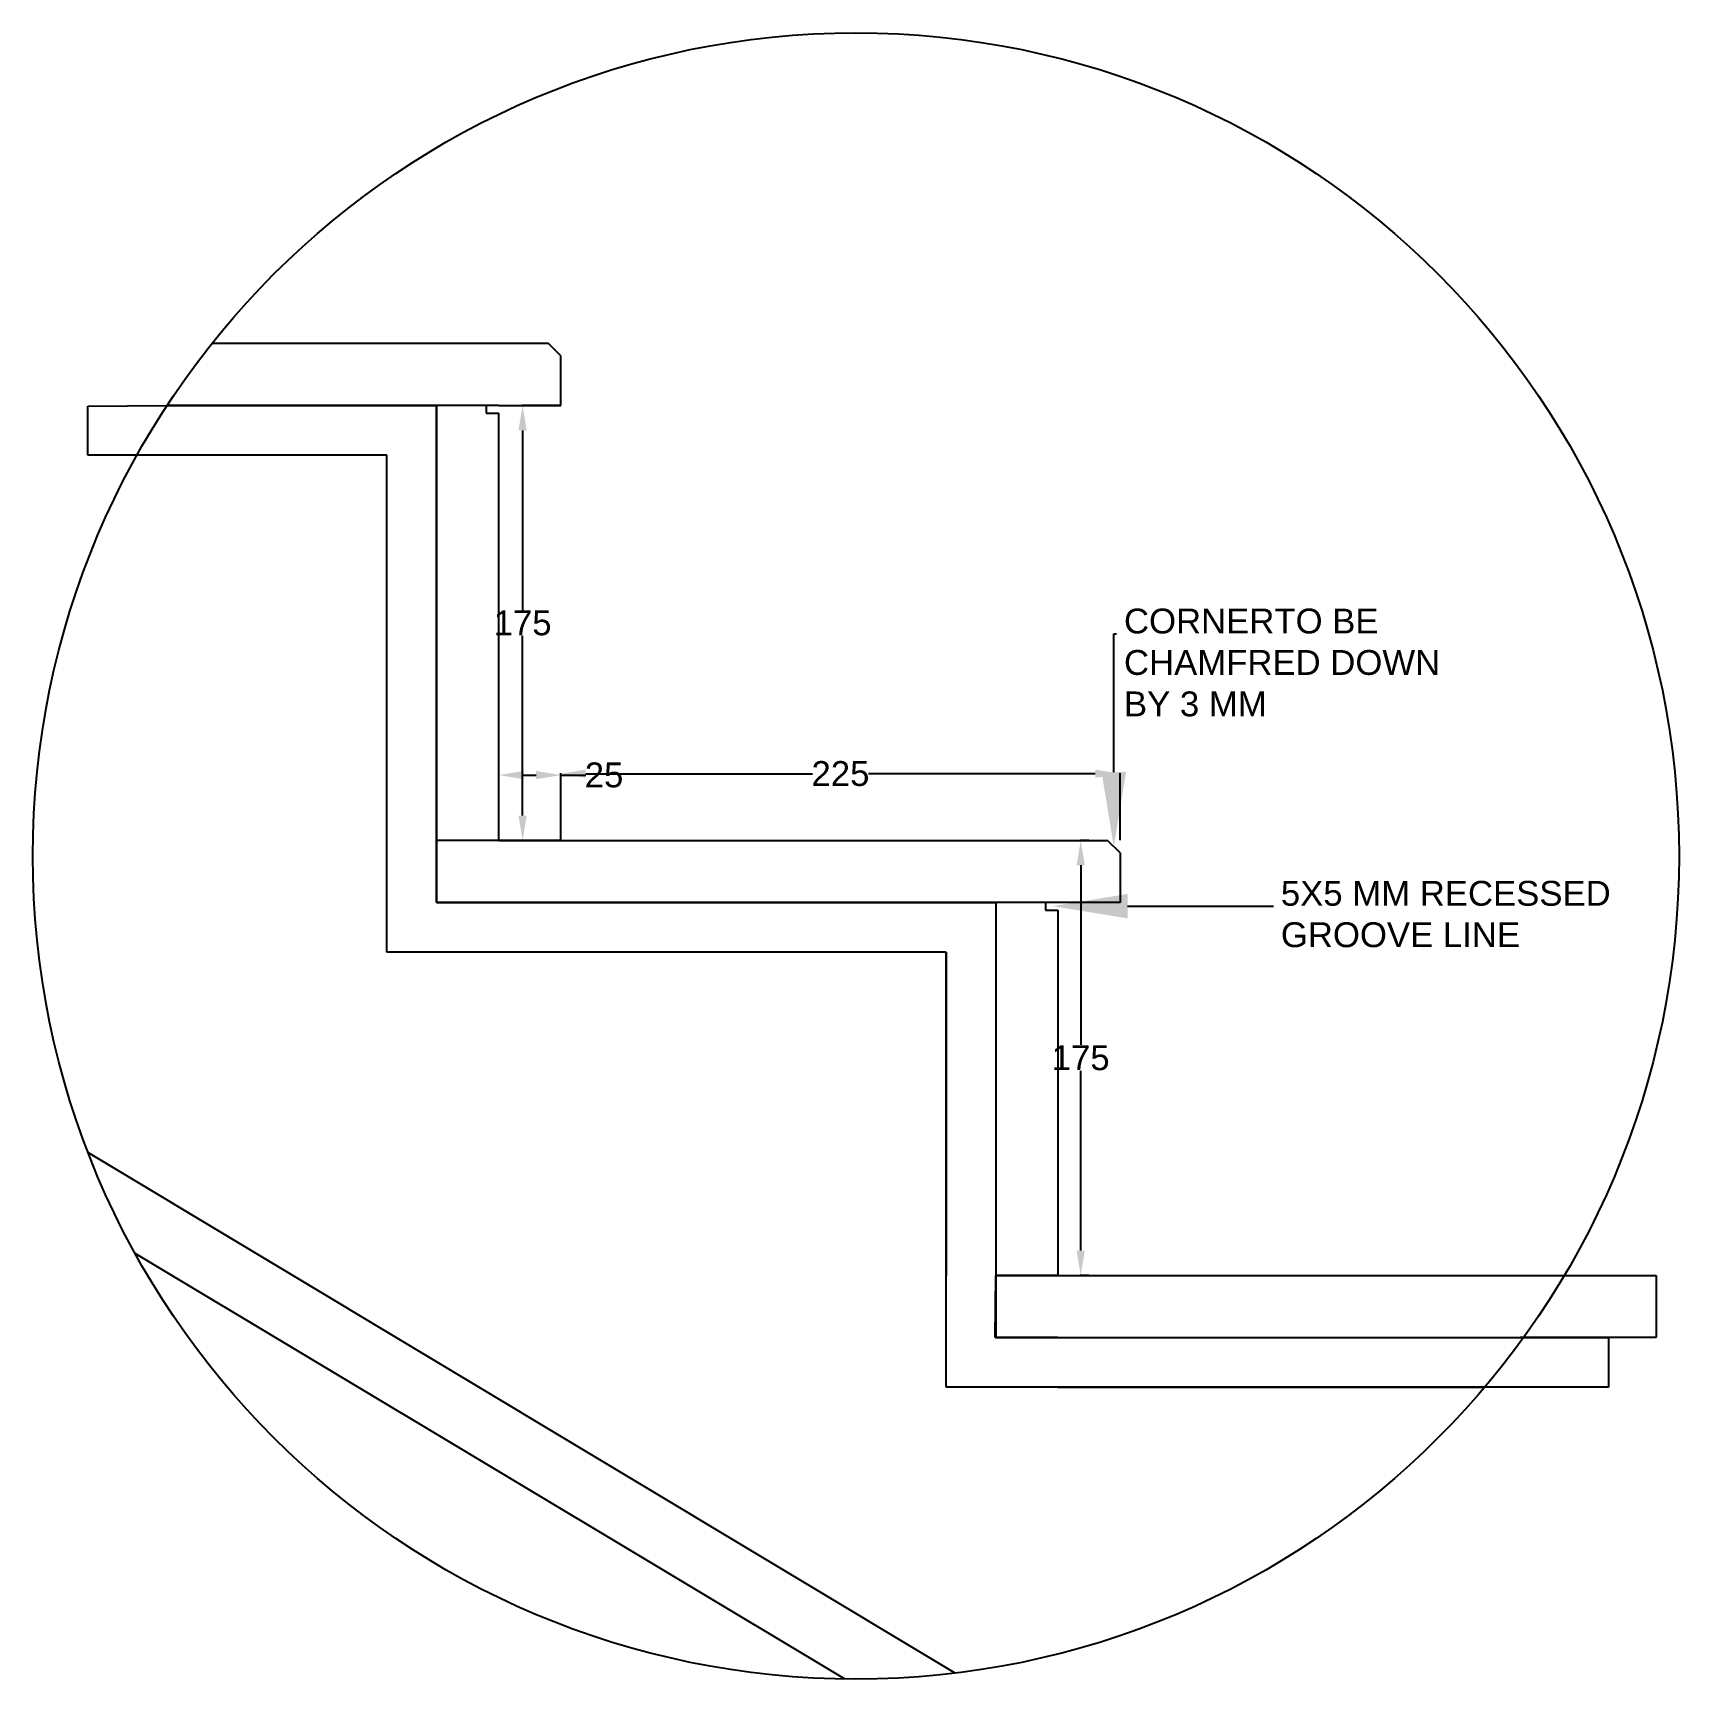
# Model space of a CAD drawing. Header units: millimetres. Extents: x 133 to 3109, y -327 to 1004.
# Drawn here: x 133 to 796, y -327 to 335 of the extents above.
import ezdxf
from ezdxf import colors
from ezdxf.entities.mleader import LeaderData, LeaderLine
from ezdxf.math import Vec2, Vec3

# ---------------------------------------------------------------- set-up
doc = ezdxf.new("R2010")
doc.units = ezdxf.units.MM
doc.header["$MEASUREMENT"] = 0
doc.styles.get("Standard").update_dxf_attribs({"font": 'arial.ttf'})
doc.dimstyles.get("Standard").update_dxf_attribs({"dimtxt": 10, "dimasz": 10, "dimexe": 0.18, "dimexo": 0.0625, "dimgap": 0.09, "dimtad": 0, "dimtih": 1, "dimtoh": 1, "dimdec": 0, "dimzin": 0, "dimdsep": 46, "dimtxsty": 'Standard', "dimcen": 0.09, "dimadec": 0, "dimazin": 0, "dimtfac": 1, "dimtdec": 0, "dimtofl": 0, "dimtmove": 0, "dimatfit": 3, "dimfxl": 1, "dimtolj": 1, "dimtzin": 0, "dimarcsym": 0})

# ---------------------------------------------------------------- blocks, each defined once
blk = doc.blocks.new('*D10')
at = {"color": 0, "lineweight": -2, "transparency": 16777216}
for p, q in [((320.55, 10.6), (320.55, 37.03)), ((330.55, 36.85), (335.55, 36.85)), ((345.55, 10.6), (345.55, 37.03)), ((345.55, 36.85), (355.55, 36.85))]:
    blk.add_line(p, q, dxfattribs=at)
at = {"color": 0, "transparency": 16777216}
for points in [[(330.55, 38.52), (330.55, 35.18), (320.55, 36.85)], [(335.55, 38.52), (335.55, 35.18), (345.55, 36.85)]]:
    blk.add_solid(points, dxfattribs=at)
at = {"layer": 'Defpoints', "color": 0, "transparency": 16777216}
for p in [(345.55, 36.85), (320.55, 10.54), (345.55, 10.54)]:
    blk.add_point(p, dxfattribs=at)
at = {"color": 0, "transparency": 16777216, "insert": (362.92, 36.85), "char_height": 10, "attachment_point": 5}
blk.add_mtext('\\A1;25', dxfattribs=at)
blk = doc.blocks.new('*D11')
at = {"color": 0, "lineweight": -2, "transparency": 16777216}
for p, q in [((345.55, 10.6), (345.55, 37.58)), ((355.55, 37.4), (446.79, 37.4)), ((560.55, 37.4), (469.31, 37.4)), ((570.55, 10.6), (570.55, 37.58))]:
    blk.add_line(p, q, dxfattribs=at)
at = {"color": 0, "transparency": 16777216}
for points in [[(355.55, 39.06), (355.55, 35.73), (345.55, 37.4)], [(560.55, 39.06), (560.55, 35.73), (570.55, 37.4)]]:
    blk.add_solid(points, dxfattribs=at)
at = {"layer": 'Defpoints', "color": 0, "transparency": 16777216}
for p in [(570.55, 37.4), (345.55, 10.54), (570.55, 10.54)]:
    blk.add_point(p, dxfattribs=at)
at = {"color": 0, "transparency": 16777216, "insert": (458.05, 37.4), "char_height": 10, "attachment_point": 5}
blk.add_mtext('\\A1;225', dxfattribs=at)
blk = doc.blocks.new('*D12')
at = {"color": 0, "lineweight": -2, "transparency": 16777216}
for p, q in [((345.49, 185.54), (329.97, 185.54)), ((330.15, 175.54), (330.15, 103.24)), ((330.15, 20.54), (330.15, 92.84)), ((345.49, 10.54), (329.97, 10.54))]:
    blk.add_line(p, q, dxfattribs=at)
at = {"color": 0, "transparency": 16777216}
for points in [[(328.49, 175.54), (331.82, 175.54), (330.15, 185.54)], [(328.49, 20.54), (331.82, 20.54), (330.15, 10.54)]]:
    blk.add_solid(points, dxfattribs=at)
at = {"layer": 'Defpoints', "color": 0, "transparency": 16777216}
for p in [(345.55, 185.54), (330.15, 10.54), (345.55, 10.54)]:
    blk.add_point(p, dxfattribs=at)
at = {"color": 0, "transparency": 16777216, "insert": (330.15, 98.04), "char_height": 10, "attachment_point": 5}
blk.add_mtext('\\A1;175', dxfattribs=at)
blk = doc.blocks.new('*D13')
at = {"color": 0, "lineweight": -2, "transparency": 16777216}
for p, q in [((557.99, 10.54), (554.54, 10.54)), ((554.72, 0.54), (554.72, -71.76)), ((554.72, -154.46), (554.72, -82.16)), ((557.99, -164.46), (554.54, -164.46))]:
    blk.add_line(p, q, dxfattribs=at)
at = {"color": 0, "transparency": 16777216}
for points in [[(553.05, 0.54), (556.39, 0.54), (554.72, 10.54)], [(553.05, -154.46), (556.39, -154.46), (554.72, -164.46)]]:
    blk.add_solid(points, dxfattribs=at)
at = {"layer": 'Defpoints', "color": 0, "transparency": 16777216}
for p in [(558.05, 10.54), (554.72, -164.46), (558.05, -164.46)]:
    blk.add_point(p, dxfattribs=at)
at = {"color": 0, "transparency": 16777216, "insert": (554.72, -76.96), "char_height": 10, "attachment_point": 5}
blk.add_mtext('\\A1;175', dxfattribs=at)

msp = doc.modelspace()

# ---------------------------------------------------------------- linework, layer by layer
for p, q in [((340.55, 210.54), (205.16, 210.54)), ((345.55, 205.54), (340.55, 210.54)), ((345.55, 185.54), (345.55, 205.54)), ((155.2, 185.34), (187.1, 185.54)), ((320.55, 185.54), (187.1, 185.54)), ((187.1, 185.54), (295.55, 185.54)), ((295.55, 10.54), (295.55, 185.54)), ((295.55, 185.54), (295.55, -14.46)), ((320.55, 185.54), (315.55, 185.54)), ((315.55, 185.54), (315.55, 182.54)), ((320.55, 185.54), (345.55, 185.54)), ((155.2, 165.54), (155.2, 185.34)), ((315.55, 182.54), (320.55, 182.54)), ((320.55, 10.54), (320.55, 182.54)), ((275.55, 165.54), (155.2, 165.54)), ((275.55, 165.54), (175.01, 165.54)), ((275.55, 10.54), (275.55, 165.54)), ((275.55, -34.46), (275.55, 165.54)), ((275.55, -34.46), (275.55, 10.54)), ((295.55, -14.46), (295.55, 10.54)), ((320.55, 10.54), (295.55, 10.54)), ((345.55, 10.54), (320.55, 10.54)), ((320.55, 10.54), (345.55, 10.54)), ((345.55, 10.54), (565.55, 10.54)), ((570.55, 5.54), (565.55, 10.54)), ((570.55, 5.54), (570.55, -14.46)), ((345.55, -14.46), (295.55, -14.46)), ((295.55, -14.46), (520.55, -14.46)), ((570.55, -14.46), (345.55, -14.46)), ((520.55, -14.46), (520.55, -164.46)), ((520.55, -14.46), (520.55, -189.46)), ((545.55, -14.46), (540.55, -14.46)), ((540.55, -14.46), (540.55, -17.46)), ((540.55, -17.46), (545.55, -17.46)), ((570.55, -14.46), (545.55, -14.46)), ((545.55, -17.46), (545.55, -164.46)), ((545.55, -17.46), (545.55, -34.46)), ((500.55, -34.46), (275.55, -34.46)), ((500.55, -34.46), (275.55, -34.46)), ((500.55, -34.46), (500.55, -164.46)), ((500.55, -209.46), (500.55, -34.46)), ((504.23, -324.5), (155.4, -115.19)), ((459.61, -326.88), (174.3, -155.68)), ((500.55, -209.46), (500.55, -164.46)), ((520.26, -189.46), (520.55, -164.46)), ((545.55, -164.46), (520.55, -164.46)), ((520.55, -164.46), (749.29, -164.46)), ((545.55, -164.46), (749.29, -164.46)), ((749.29, -164.46), (786.27, -164.46)), ((786.27, -164.46), (786.27, -189.46)), ((545.55, -189.46), (520.26, -189.46)), ((520.55, -189.46), (732.92, -189.46)), ((545.55, -189.46), (732.92, -189.46)), ((761.81, -189.46), (731.54, -189.46)), ((731.54, -189.46), (767.08, -189.46)), ((732.92, -189.46), (761.81, -189.46)), ((786.27, -189.46), (732.92, -189.46)), ((767.08, -189.46), (767.08, -209.46)), ((545.55, -209.46), (500.55, -209.46)), ((717.3, -209.46), (500.55, -209.46)), ((545.55, -209.46), (717.3, -209.46)), ((767.08, -209.46), (717.3, -209.46))]:
    msp.add_line(p, q)
msp.add_circle((464.3, 4.29), 331.2)

# ---------------------------------------------------------------- dimensions: what is measured, and where the dimension line sits
for base, p1, p2, picture, middle in [((330.15, 10.54), (345.55, 185.54), (345.55, 10.54), '*D12', (330.15, 98.04)), ((554.72, -164.46), (558.05, 10.54), (558.05, -164.46), '*D13', (554.72, -76.96))]:
    dim = msp.add_linear_dim(base=base, p1=p1, p2=p2, angle=90, dimstyle='Standard')
    dim.commit()
    dim.dimension.update_dxf_attribs({"geometry": picture, "text_midpoint": middle})
for base, p1, p2, picture, middle in [((345.55, 36.85), (320.55, 10.54), (345.55, 10.54), '*D10', (362.92, 36.85)), ((570.55, 37.4), (345.55, 10.54), (570.55, 10.54), '*D11', (458.05, 37.4))]:
    dim = msp.add_linear_dim(base=base, p1=p1, p2=p2, dimstyle='Standard')
    dim.commit()
    dim.dimension.update_dxf_attribs({"geometry": picture, "text_midpoint": middle})

# ---------------------------------------------------------------- leaders
ml = msp.add_multileader_mtext('Standard')
ml.set_content('CORNERTO BE \\PCHAMFRED DOWN\\PBY 3 MM', color=256)
ml.set_leader_properties()
ml.build(insert=Vec2(0, 0))
ml.multileader.update_dxf_attribs({"text_left_attachment_type": 7, "dogleg_length": 0.36, "arrow_head_size": 30, "scale": 3})
ctx = ml.context
ctx.base_point, ctx.scale, ctx.char_height, ctx.arrow_head_size, ctx.landing_gap_size, ctx.plane_origin = Vec3(569.13, 93.66), 3, 10, 30, 3, Vec3(568.05, 8.04)
ctx.left_attachment = 7
notes = []
notes.append((ctx, [(0, (1, 1, 0), (568.05, 93.66), (1, 0), 1.08, [(0, [(568.05, 8.04)], 0, [])])]))
ctx.mtext.insert, ctx.mtext.flow_direction = Vec3(572.13, 103.84), 5
ml = msp.add_multileader_mtext('Standard')
ml.set_content('5X5 MM RECESSED\\PGROOVE LINE', color=256)
ml.set_leader_properties()
ml.build(insert=Vec2(0, 0))
ml.multileader.update_dxf_attribs({"text_left_attachment_type": 7, "dogleg_length": 0.36, "arrow_head_size": 30, "scale": 3})
ctx = ml.context
ctx.base_point, ctx.scale, ctx.char_height, ctx.arrow_head_size, ctx.landing_gap_size, ctx.plane_origin = Vec3(632.27, -15.89), 3, 10, 30, 3, Vec3(543.61, -15.89)
ctx.left_attachment = 7
notes.append((ctx, [(0, (1, 1, 0), (631.19, -15.89), (1, 0), 1.08, [(0, [(543.61, -15.89)], 0, [])])]))
ctx.mtext.insert, ctx.mtext.flow_direction = Vec3(635.27, -5.72), 5
for ctx, leaders in notes:
    for number, flags, end, landing, length, lines in leaders:
        leader = LeaderData()
        leader.index, (leader.has_last_leader_line, leader.has_dogleg_vector, leader.attachment_direction) = number, flags
        leader.last_leader_point, leader.dogleg_vector, leader.dogleg_length = Vec3(end), Vec3(landing), length
        for number, points, colour, breaks in lines:
            line = LeaderLine()
            line.index, line.vertices, line.color, line.breaks = number, Vec3.list(points), colors.encode_raw_color(colour), breaks
            leader.lines.append(line)
        ctx.leaders.append(leader)

doc.saveas('drawing.dxf')
